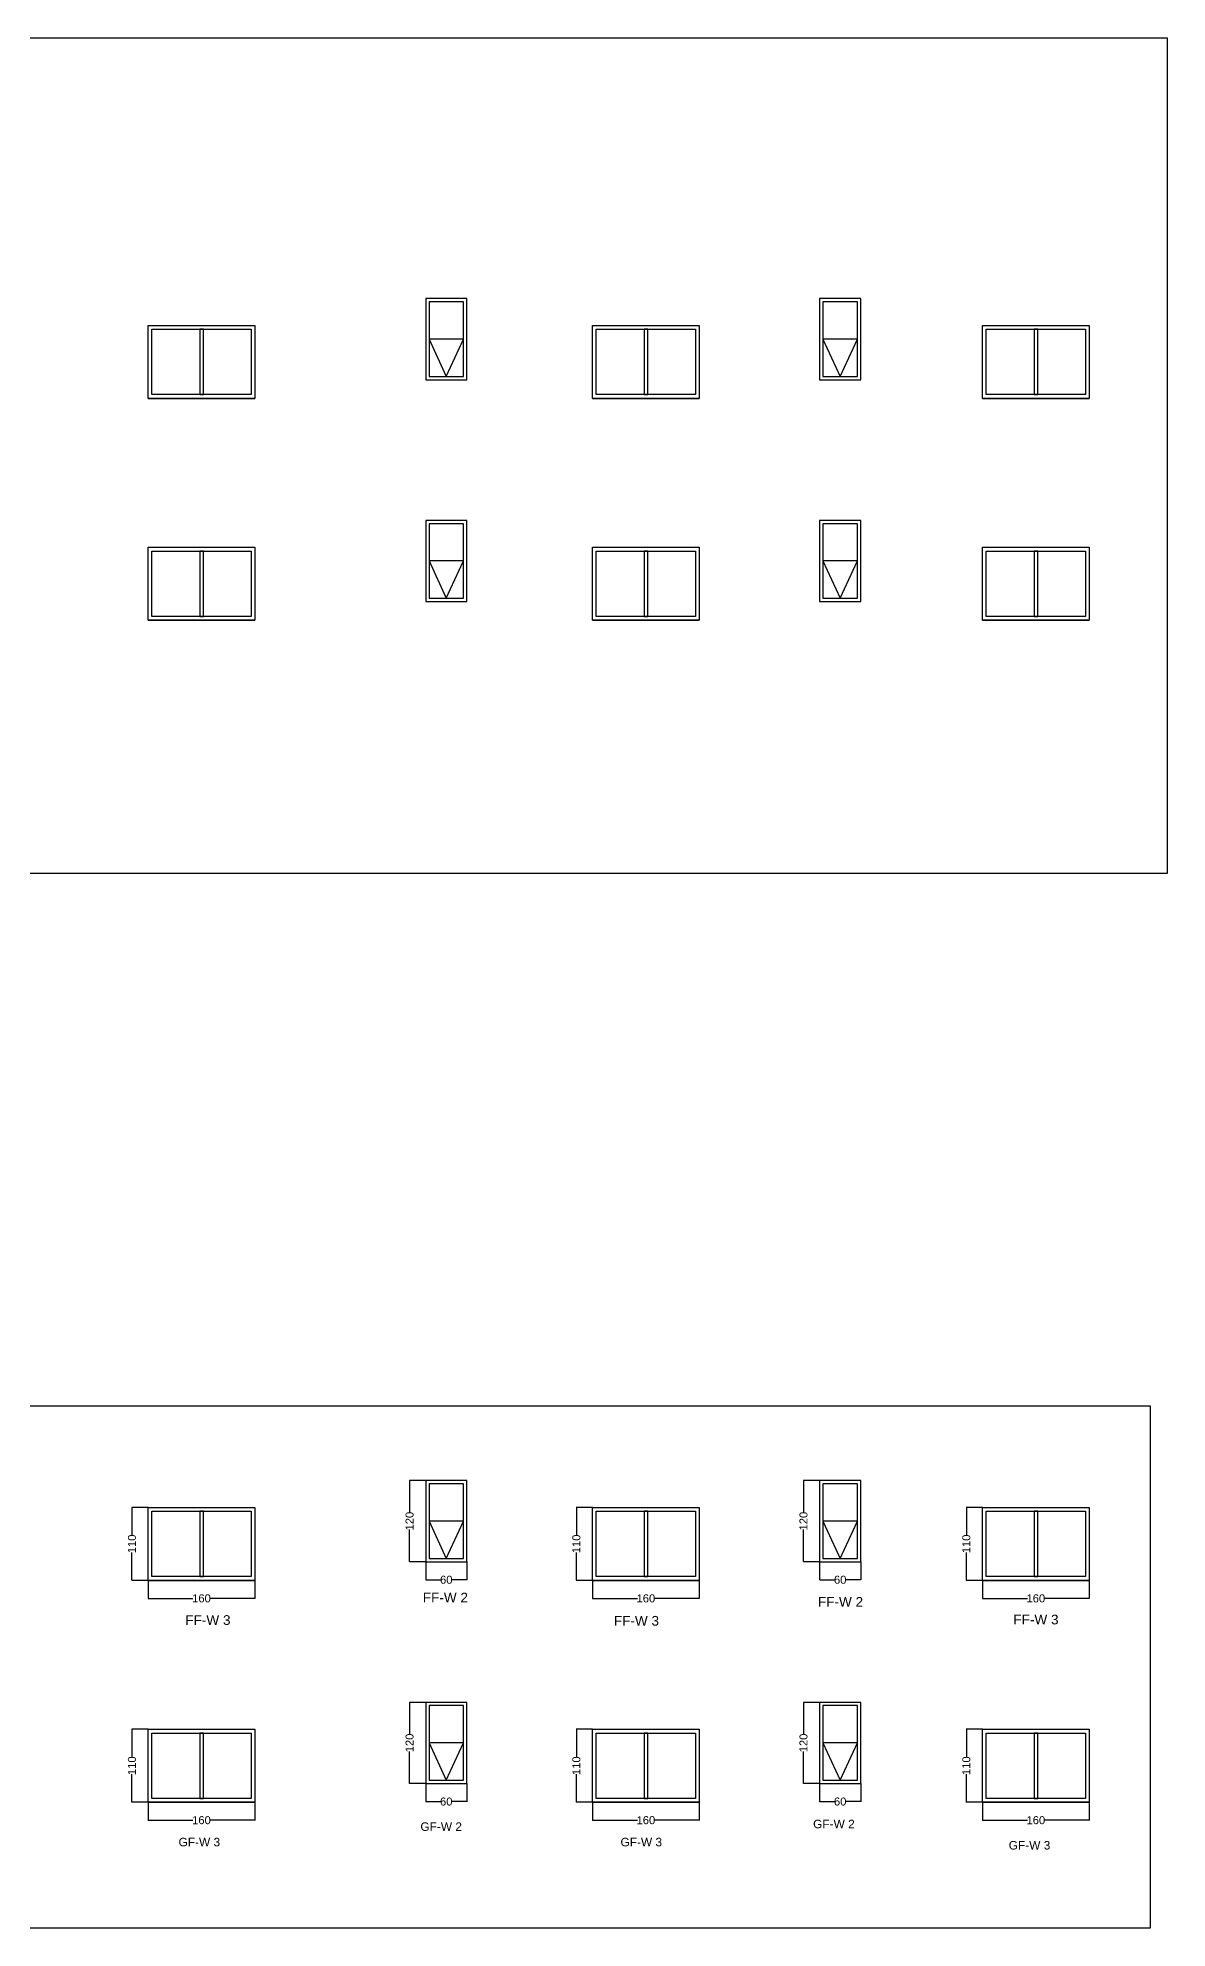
# Model space of a CAD drawing. Header units: centimetres. Extents: x -2070 to 55192, y -12264 to -4462.
# Drawn here: x 3900 to 5593, y -7381 to -4547 of the extents above; entities that cross this region are included whole.
import ezdxf

# ---------------------------------------------------------------- set-up
doc = ezdxf.new("R2010")
doc.units = ezdxf.units.CM
doc.header["$MEASUREMENT"] = 0
doc.layers.add('ARCHER', color=7, linetype='Continuous', lineweight=25)
doc.styles.get("Standard").update_dxf_attribs({"font": 'arial.ttf'})
doc.dimstyles.get("Standard").update_dxf_attribs({"dimtxt": 12, "dimasz": 0.0625, "dimexe": 0.18, "dimexo": 0.0625, "dimgap": 0.09, "dimtad": 0, "dimdec": 0, "dimrnd": 5, "dimzin": 0, "dimdsep": 46, "dimtxsty": 'Standard', "dimcen": 0.09, "dimclrt": 5, "dimadec": 0, "dimazin": 0, "dimtfac": 1, "dimtdec": 0, "dimtofl": 0, "dimtmove": 0, "dimatfit": 3, "dimfxl": 1, "dimtolj": 1, "dimtzin": 0, "dimarcsym": 0})
picture_1 = doc.add_image_def('image2.jpg', size_in_pixel=(1340, 503))

# ---------------------------------------------------------------- blocks, each defined once
blk = doc.blocks.new('*D434')
at = {"layer": 'ARCHER', "color": 0, "lineweight": -2, "ltscale": 1000, "transparency": 16777216}
for p, q in [((4065.045756274079, -6750.374919839899), (4040.760504130385, -6750.374919839899)), ((4040.940504130385, -6750.437419839899), (4040.940504130385, -6792.28961721961)), ((4040.940504130385, -6859.664242975854), (4040.940504130385, -6817.812045596144)), ((4065.045756274079, -6859.726742975854), (4040.760504130385, -6859.726742975854))]:
    blk.add_line(p, q, dxfattribs=at)
at = {"layer": 'ARCHER', "color": 0, "ltscale": 1000, "transparency": 16777216}
for points in [[(4040.930087463719, -6750.437419839899), (4040.950920797052, -6750.437419839899), (4040.940504130385, -6750.374919839899)], [(4040.930087463719, -6859.664242975854), (4040.950920797052, -6859.664242975854), (4040.940504130385, -6859.726742975854)]]:
    blk.add_solid(points, dxfattribs=at)
at = {"layer": 'Defpoints', "color": 0, "ltscale": 1000, "transparency": 16777216}
for p in [(4065.108256274079, -6750.374919839899), (4040.940504130385, -6859.726742975854), (4065.108256274079, -6859.726742975854)]:
    blk.add_point(p, dxfattribs=at)
at = {"layer": 'ARCHER', "color": 5, "ltscale": 1000, "transparency": 16777216, "insert": (4040.940504130383, -6805.050831407876), "char_height": 12, "attachment_point": 5, "rotation": 90}
blk.add_mtext('\\A1;110', dxfattribs=at)
blk = doc.blocks.new('*D435')
at = {"layer": 'ARCHER', "color": 0, "lineweight": -2, "ltscale": 1000, "transparency": 16777216}
for p, q in [((4065.108256274078, -6859.789242975854), (4065.108256274078, -6886.994154115216)), ((4225.108256274078, -6859.789242975854), (4225.108256274078, -6886.994154115216)), ((4065.170756274078, -6886.814154115215), (4132.34704208581, -6886.814154115215)), ((4225.045756274078, -6886.814154115215), (4157.869470462345, -6886.814154115215))]:
    blk.add_line(p, q, dxfattribs=at)
at = {"layer": 'ARCHER', "color": 0, "ltscale": 1000, "transparency": 16777216}
for points in [[(4065.170756274078, -6886.803737448548), (4065.170756274078, -6886.824570781882), (4065.108256274078, -6886.814154115215)], [(4225.045756274078, -6886.803737448548), (4225.045756274078, -6886.824570781882), (4225.108256274078, -6886.814154115215)]]:
    blk.add_solid(points, dxfattribs=at)
at = {"layer": 'Defpoints', "color": 0, "ltscale": 1000, "transparency": 16777216}
for p in [(4065.108256274078, -6859.726742975854), (4225.108256274078, -6859.726742975854), (4225.108256274078, -6886.814154115215)]:
    blk.add_point(p, dxfattribs=at)
at = {"layer": 'ARCHER', "color": 5, "ltscale": 1000, "transparency": 16777216, "insert": (4145.108256274078, -6886.814154115215), "char_height": 12, "attachment_point": 5}
blk.add_mtext('\\A1;160', dxfattribs=at)
blk = doc.blocks.new('*D436')
at = {"layer": 'ARCHER', "color": 0, "lineweight": -2, "ltscale": 1000, "transparency": 16777216}
for p, q in [((4481.197171778624, -6710.025763978923), (4456.911919634931, -6710.025763978923)), ((4457.091919634931, -6710.088263978923), (4457.091919634931, -6758.139751054292)), ((4457.091919634931, -6831.713666506195), (4457.091919634931, -6783.662179430827)), ((4481.197171778624, -6831.776166506195), (4456.911919634931, -6831.776166506195))]:
    blk.add_line(p, q, dxfattribs=at)
at = {"layer": 'ARCHER', "color": 0, "ltscale": 1000, "transparency": 16777216}
for points in [[(4457.081502968264, -6710.088263978923), (4457.102336301598, -6710.088263978923), (4457.091919634931, -6710.025763978923)], [(4457.081502968264, -6831.713666506195), (4457.102336301598, -6831.713666506195), (4457.091919634931, -6831.776166506195)]]:
    blk.add_solid(points, dxfattribs=at)
at = {"layer": 'Defpoints', "color": 0, "ltscale": 1000, "transparency": 16777216}
for p in [(4481.259671778624, -6710.025763978923), (4457.091919634931, -6831.776166506195), (4481.259671778624, -6831.776166506195)]:
    blk.add_point(p, dxfattribs=at)
at = {"layer": 'ARCHER', "color": 5, "ltscale": 1000, "transparency": 16777216, "insert": (4457.091919634929, -6770.900965242558), "char_height": 12, "attachment_point": 5, "rotation": 90}
blk.add_mtext('\\A1;120', dxfattribs=at)
blk = doc.blocks.new('*D437')
at = {"layer": 'ARCHER', "color": 0, "lineweight": -2, "ltscale": 1000, "transparency": 16777216}
for p, q in [((4481.259671778622, -6831.838666506195), (4481.259671778622, -6859.043577645557)), ((4481.322171778622, -6858.863577645557), (4503.356270525133, -6858.863577645557)), ((4542.784557539038, -6858.863577645557), (4520.750458792527, -6858.863577645557)), ((4542.847057539038, -6831.838666506195), (4542.847057539038, -6859.043577645557))]:
    blk.add_line(p, q, dxfattribs=at)
at = {"layer": 'ARCHER', "color": 0, "ltscale": 1000, "transparency": 16777216}
for points in [[(4481.322171778622, -6858.85316097889), (4481.322171778622, -6858.873994312224), (4481.259671778622, -6858.863577645557)], [(4542.784557539038, -6858.85316097889), (4542.784557539038, -6858.873994312224), (4542.847057539038, -6858.863577645557)]]:
    blk.add_solid(points, dxfattribs=at)
at = {"layer": 'Defpoints', "color": 0, "ltscale": 1000, "transparency": 16777216}
for p in [(4481.259671778622, -6831.776166506195), (4542.847057539038, -6831.776166506195), (4542.847057539038, -6858.863577645557)]:
    blk.add_point(p, dxfattribs=at)
at = {"layer": 'ARCHER', "color": 5, "ltscale": 1000, "transparency": 16777216, "insert": (4512.05336465883, -6858.863577645557), "char_height": 12, "attachment_point": 5}
blk.add_mtext('\\A1;60', dxfattribs=at)
blk = doc.blocks.new('*D438')
at = {"layer": 'ARCHER', "color": 0, "lineweight": -2, "ltscale": 1000, "transparency": 16777216}
for p, q in [((4731.229963969238, -6750.3749198399), (4706.944711825544, -6750.3749198399)), ((4707.124711825544, -6750.4374198399), (4707.124711825544, -6792.28961721961)), ((4707.124711825544, -6859.664242975855), (4707.124711825544, -6817.812045596144)), ((4731.229963969238, -6859.726742975855), (4706.944711825544, -6859.726742975855))]:
    blk.add_line(p, q, dxfattribs=at)
at = {"layer": 'ARCHER', "color": 0, "ltscale": 1000, "transparency": 16777216}
for points in [[(4707.114295158877, -6750.4374198399), (4707.135128492211, -6750.4374198399), (4707.124711825544, -6750.3749198399)], [(4707.114295158877, -6859.664242975855), (4707.135128492211, -6859.664242975855), (4707.124711825544, -6859.726742975855)]]:
    blk.add_solid(points, dxfattribs=at)
at = {"layer": 'Defpoints', "color": 0, "ltscale": 1000, "transparency": 16777216}
for p in [(4731.292463969238, -6750.3749198399), (4707.124711825544, -6859.726742975855), (4731.292463969238, -6859.726742975855)]:
    blk.add_point(p, dxfattribs=at)
at = {"layer": 'ARCHER', "color": 5, "ltscale": 1000, "transparency": 16777216, "insert": (4707.124711825541, -6805.050831407876), "char_height": 12, "attachment_point": 5, "rotation": 90}
blk.add_mtext('\\A1;110', dxfattribs=at)
blk = doc.blocks.new('*D439')
at = {"layer": 'ARCHER', "color": 0, "lineweight": -2, "ltscale": 1000, "transparency": 16777216}
for p, q in [((4731.292463969236, -6859.789242975855), (4731.292463969236, -6886.994154115217)), ((4891.292463969236, -6859.789242975855), (4891.292463969236, -6886.994154115217)), ((4731.354963969236, -6886.814154115216), (4798.531249780969, -6886.814154115216)), ((4891.229963969236, -6886.814154115216), (4824.053678157504, -6886.814154115216))]:
    blk.add_line(p, q, dxfattribs=at)
at = {"layer": 'ARCHER', "color": 0, "ltscale": 1000, "transparency": 16777216}
for points in [[(4731.354963969236, -6886.803737448549), (4731.354963969236, -6886.824570781883), (4731.292463969236, -6886.814154115216)], [(4891.229963969236, -6886.803737448549), (4891.229963969236, -6886.824570781883), (4891.292463969236, -6886.814154115216)]]:
    blk.add_solid(points, dxfattribs=at)
at = {"layer": 'Defpoints', "color": 0, "ltscale": 1000, "transparency": 16777216}
for p in [(4731.292463969236, -6859.726742975855), (4891.292463969236, -6859.726742975855), (4891.292463969236, -6886.814154115216)]:
    blk.add_point(p, dxfattribs=at)
at = {"layer": 'ARCHER', "color": 5, "ltscale": 1000, "transparency": 16777216, "insert": (4811.292463969236, -6886.814154115216), "char_height": 12, "attachment_point": 5}
blk.add_mtext('\\A1;160', dxfattribs=at)
blk = doc.blocks.new('*D440')
at = {"layer": 'ARCHER', "color": 0, "lineweight": -2, "ltscale": 1000, "transparency": 16777216}
for p, q in [((5071.648197655975, -6710.025763978923), (5047.362945512283, -6710.025763978923)), ((5047.542945512283, -6710.088263978923), (5047.542945512283, -6758.139751054292)), ((5047.542945512283, -6831.713666506195), (5047.542945512283, -6783.662179430827)), ((5071.648197655975, -6831.776166506195), (5047.362945512283, -6831.776166506195))]:
    blk.add_line(p, q, dxfattribs=at)
at = {"layer": 'ARCHER', "color": 0, "ltscale": 1000, "transparency": 16777216}
for points in [[(5047.532528845616, -6710.088263978923), (5047.55336217895, -6710.088263978923), (5047.542945512283, -6710.025763978923)], [(5047.532528845616, -6831.713666506195), (5047.55336217895, -6831.713666506195), (5047.542945512283, -6831.776166506195)]]:
    blk.add_solid(points, dxfattribs=at)
at = {"layer": 'Defpoints', "color": 0, "ltscale": 1000, "transparency": 16777216}
for p in [(5071.710697655975, -6710.025763978923), (5047.542945512283, -6831.776166506195), (5071.710697655975, -6831.776166506195)]:
    blk.add_point(p, dxfattribs=at)
at = {"layer": 'ARCHER', "color": 5, "ltscale": 1000, "transparency": 16777216, "insert": (5047.54294551228, -6770.900965242558), "char_height": 12, "attachment_point": 5, "rotation": 90}
blk.add_mtext('\\A1;120', dxfattribs=at)
blk = doc.blocks.new('*D441')
at = {"layer": 'ARCHER', "color": 0, "lineweight": -2, "ltscale": 1000, "transparency": 16777216}
for p, q in [((5071.710697655973, -6831.838666506195), (5071.710697655973, -6859.043577645557)), ((5071.773197655973, -6858.863577645557), (5093.807296402485, -6858.863577645557)), ((5133.23558341639, -6858.863577645557), (5111.201484669878, -6858.863577645557)), ((5133.29808341639, -6831.838666506192), (5133.29808341639, -6859.043577645557))]:
    blk.add_line(p, q, dxfattribs=at)
at = {"layer": 'ARCHER', "color": 0, "ltscale": 1000, "transparency": 16777216}
for points in [[(5071.773197655973, -6858.85316097889), (5071.773197655973, -6858.873994312224), (5071.710697655973, -6858.863577645557)], [(5133.23558341639, -6858.85316097889), (5133.23558341639, -6858.873994312224), (5133.29808341639, -6858.863577645557)]]:
    blk.add_solid(points, dxfattribs=at)
at = {"layer": 'Defpoints', "color": 0, "ltscale": 1000, "transparency": 16777216}
for p in [(5071.710697655973, -6831.776166506195), (5133.29808341639, -6831.776166506192), (5133.29808341639, -6858.863577645557)]:
    blk.add_point(p, dxfattribs=at)
at = {"layer": 'ARCHER', "color": 5, "ltscale": 1000, "transparency": 16777216, "insert": (5102.504390536182, -6858.863577645557), "char_height": 12, "attachment_point": 5}
blk.add_mtext('\\A1;60', dxfattribs=at)
blk = doc.blocks.new('*D442')
at = {"layer": 'ARCHER', "color": 0, "lineweight": -2, "ltscale": 1000, "transparency": 16777216}
for p, q in [((5315.754871141015, -6750.374919839899), (5291.46961899732, -6750.374919839899)), ((5291.64961899732, -6750.437419839899), (5291.64961899732, -6792.28961721961)), ((5291.64961899732, -6859.664242975854), (5291.64961899732, -6817.812045596144)), ((5315.754871141015, -6859.726742975854), (5291.46961899732, -6859.726742975854))]:
    blk.add_line(p, q, dxfattribs=at)
at = {"layer": 'ARCHER', "color": 0, "ltscale": 1000, "transparency": 16777216}
for points in [[(5291.639202330653, -6750.437419839899), (5291.660035663987, -6750.437419839899), (5291.64961899732, -6750.374919839899)], [(5291.639202330653, -6859.664242975854), (5291.660035663987, -6859.664242975854), (5291.64961899732, -6859.726742975854)]]:
    blk.add_solid(points, dxfattribs=at)
at = {"layer": 'Defpoints', "color": 0, "ltscale": 1000, "transparency": 16777216}
for p in [(5315.817371141015, -6750.374919839899), (5291.64961899732, -6859.726742975854), (5315.817371141015, -6859.726742975854)]:
    blk.add_point(p, dxfattribs=at)
at = {"layer": 'ARCHER', "color": 5, "ltscale": 1000, "transparency": 16777216, "insert": (5291.649618997318, -6805.050831407876), "char_height": 12, "attachment_point": 5, "rotation": 90}
blk.add_mtext('\\A1;110', dxfattribs=at)
blk = doc.blocks.new('*D443')
at = {"layer": 'ARCHER', "color": 0, "lineweight": -2, "ltscale": 1000, "transparency": 16777216}
for p, q in [((5315.817371141013, -6859.789242975854), (5315.817371141013, -6886.994154115216)), ((5475.817371141013, -6859.789242975854), (5475.817371141013, -6886.994154115216)), ((5315.879871141013, -6886.814154115215), (5383.056156952745, -6886.814154115215)), ((5475.754871141013, -6886.814154115215), (5408.57858532928, -6886.814154115215))]:
    blk.add_line(p, q, dxfattribs=at)
at = {"layer": 'ARCHER', "color": 0, "ltscale": 1000, "transparency": 16777216}
for points in [[(5315.879871141013, -6886.803737448548), (5315.879871141013, -6886.824570781882), (5315.817371141013, -6886.814154115215)], [(5475.754871141013, -6886.803737448548), (5475.754871141013, -6886.824570781882), (5475.817371141013, -6886.814154115215)]]:
    blk.add_solid(points, dxfattribs=at)
at = {"layer": 'Defpoints', "color": 0, "ltscale": 1000, "transparency": 16777216}
for p in [(5315.817371141013, -6859.726742975854), (5475.817371141013, -6859.726742975854), (5475.817371141013, -6886.814154115215)]:
    blk.add_point(p, dxfattribs=at)
at = {"layer": 'ARCHER', "color": 5, "ltscale": 1000, "transparency": 16777216, "insert": (5395.817371141013, -6886.814154115215), "char_height": 12, "attachment_point": 5}
blk.add_mtext('\\A1;160', dxfattribs=at)
blk = doc.blocks.new('*D444')
at = {"layer": 'ARCHER', "color": 0, "lineweight": -2, "ltscale": 1000, "transparency": 16777216}
for p, q in [((5315.754871141015, -7083.002722840426), (5291.46961899732, -7083.002722840426)), ((5291.64961899732, -7083.065222840426), (5291.64961899732, -7124.917420220137)), ((5291.64961899732, -7192.292045976381), (5291.64961899732, -7150.439848596671)), ((5315.754871141015, -7192.354545976381), (5291.46961899732, -7192.354545976381))]:
    blk.add_line(p, q, dxfattribs=at)
at = {"layer": 'ARCHER', "color": 0, "ltscale": 1000, "transparency": 16777216}
for points in [[(5291.639202330653, -7083.065222840426), (5291.660035663987, -7083.065222840426), (5291.64961899732, -7083.002722840426)], [(5291.639202330653, -7192.292045976381), (5291.660035663987, -7192.292045976381), (5291.64961899732, -7192.354545976381)]]:
    blk.add_solid(points, dxfattribs=at)
at = {"layer": 'Defpoints', "color": 0, "ltscale": 1000, "transparency": 16777216}
for p in [(5315.817371141015, -7083.002722840426), (5291.64961899732, -7192.354545976381), (5315.817371141015, -7192.354545976381)]:
    blk.add_point(p, dxfattribs=at)
at = {"layer": 'ARCHER', "color": 5, "ltscale": 1000, "transparency": 16777216, "insert": (5291.649618997318, -7137.678634408403), "char_height": 12, "attachment_point": 5, "rotation": 90}
blk.add_mtext('\\A1;110', dxfattribs=at)
blk = doc.blocks.new('*D445')
at = {"layer": 'ARCHER', "color": 0, "lineweight": -2, "ltscale": 1000, "transparency": 16777216}
for p, q in [((5315.817371141013, -7192.417045976381), (5315.817371141013, -7219.621957115743)), ((5475.817371141013, -7192.417045976381), (5475.817371141013, -7219.621957115743)), ((5315.879871141013, -7219.441957115742), (5383.056156952745, -7219.441957115742)), ((5475.754871141013, -7219.441957115742), (5408.57858532928, -7219.441957115742))]:
    blk.add_line(p, q, dxfattribs=at)
at = {"layer": 'ARCHER', "color": 0, "ltscale": 1000, "transparency": 16777216}
for points in [[(5315.879871141013, -7219.431540449075), (5315.879871141013, -7219.452373782409), (5315.817371141013, -7219.441957115742)], [(5475.754871141013, -7219.431540449075), (5475.754871141013, -7219.452373782409), (5475.817371141013, -7219.441957115742)]]:
    blk.add_solid(points, dxfattribs=at)
at = {"layer": 'Defpoints', "color": 0, "ltscale": 1000, "transparency": 16777216}
for p in [(5315.817371141013, -7192.354545976381), (5475.817371141013, -7192.354545976381), (5475.817371141013, -7219.441957115742)]:
    blk.add_point(p, dxfattribs=at)
at = {"layer": 'ARCHER', "color": 5, "ltscale": 1000, "transparency": 16777216, "insert": (5395.817371141013, -7219.441957115742), "char_height": 12, "attachment_point": 5}
blk.add_mtext('\\A1;160', dxfattribs=at)
blk = doc.blocks.new('*D446')
at = {"layer": 'ARCHER', "color": 0, "lineweight": -2, "ltscale": 1000, "transparency": 16777216}
for p, q in [((5071.648197655975, -7042.65356697945), (5047.362945512283, -7042.65356697945)), ((5047.542945512283, -7042.71606697945), (5047.542945512283, -7090.767554054819)), ((5047.542945512283, -7164.341469506722), (5047.542945512283, -7116.289982431354)), ((5071.648197655975, -7164.403969506722), (5047.362945512283, -7164.403969506722))]:
    blk.add_line(p, q, dxfattribs=at)
at = {"layer": 'ARCHER', "color": 0, "ltscale": 1000, "transparency": 16777216}
for points in [[(5047.532528845616, -7042.71606697945), (5047.55336217895, -7042.71606697945), (5047.542945512283, -7042.65356697945)], [(5047.532528845616, -7164.341469506722), (5047.55336217895, -7164.341469506722), (5047.542945512283, -7164.403969506722)]]:
    blk.add_solid(points, dxfattribs=at)
at = {"layer": 'Defpoints', "color": 0, "ltscale": 1000, "transparency": 16777216}
for p in [(5071.710697655975, -7042.65356697945), (5047.542945512283, -7164.403969506722), (5071.710697655975, -7164.403969506722)]:
    blk.add_point(p, dxfattribs=at)
at = {"layer": 'ARCHER', "color": 5, "ltscale": 1000, "transparency": 16777216, "insert": (5047.54294551228, -7103.528768243085), "char_height": 12, "attachment_point": 5, "rotation": 90}
blk.add_mtext('\\A1;120', dxfattribs=at)
blk = doc.blocks.new('*D447')
at = {"layer": 'ARCHER', "color": 0, "lineweight": -2, "ltscale": 1000, "transparency": 16777216}
for p, q in [((5071.710697655973, -7164.466469506722), (5071.710697655973, -7191.671380646084)), ((5133.29808341639, -7164.466469506722), (5133.29808341639, -7191.671380646084)), ((5071.773197655973, -7191.491380646084), (5093.807296402485, -7191.491380646084)), ((5133.23558341639, -7191.491380646084), (5111.201484669878, -7191.491380646084))]:
    blk.add_line(p, q, dxfattribs=at)
at = {"layer": 'ARCHER', "color": 0, "ltscale": 1000, "transparency": 16777216}
for points in [[(5071.773197655973, -7191.480963979417), (5071.773197655973, -7191.501797312751), (5071.710697655973, -7191.491380646084)], [(5133.23558341639, -7191.480963979417), (5133.23558341639, -7191.501797312751), (5133.29808341639, -7191.491380646084)]]:
    blk.add_solid(points, dxfattribs=at)
at = {"layer": 'Defpoints', "color": 0, "ltscale": 1000, "transparency": 16777216}
for p in [(5071.710697655973, -7164.403969506722), (5133.29808341639, -7164.403969506722), (5133.29808341639, -7191.491380646084)]:
    blk.add_point(p, dxfattribs=at)
at = {"layer": 'ARCHER', "color": 5, "ltscale": 1000, "transparency": 16777216, "insert": (5102.504390536182, -7191.491380646084), "char_height": 12, "attachment_point": 5}
blk.add_mtext('\\A1;60', dxfattribs=at)
blk = doc.blocks.new('*D448')
at = {"layer": 'ARCHER', "color": 0, "lineweight": -2, "ltscale": 1000, "transparency": 16777216}
for p, q in [((4731.229963969238, -7083.002722840427), (4706.944711825544, -7083.002722840427)), ((4707.124711825544, -7083.065222840427), (4707.124711825544, -7124.917420220137)), ((4707.124711825544, -7192.292045976382), (4707.124711825544, -7150.439848596671)), ((4731.229963969238, -7192.354545976382), (4706.944711825544, -7192.354545976382))]:
    blk.add_line(p, q, dxfattribs=at)
at = {"layer": 'ARCHER', "color": 0, "ltscale": 1000, "transparency": 16777216}
for points in [[(4707.114295158877, -7083.065222840427), (4707.135128492211, -7083.065222840427), (4707.124711825544, -7083.002722840427)], [(4707.114295158877, -7192.292045976382), (4707.135128492211, -7192.292045976382), (4707.124711825544, -7192.354545976382)]]:
    blk.add_solid(points, dxfattribs=at)
at = {"layer": 'Defpoints', "color": 0, "ltscale": 1000, "transparency": 16777216}
for p in [(4731.292463969238, -7083.002722840427), (4707.124711825544, -7192.354545976382), (4731.292463969238, -7192.354545976382)]:
    blk.add_point(p, dxfattribs=at)
at = {"layer": 'ARCHER', "color": 5, "ltscale": 1000, "transparency": 16777216, "insert": (4707.124711825541, -7137.678634408403), "char_height": 12, "attachment_point": 5, "rotation": 90}
blk.add_mtext('\\A1;110', dxfattribs=at)
blk = doc.blocks.new('*D449')
at = {"layer": 'ARCHER', "color": 0, "lineweight": -2, "ltscale": 1000, "transparency": 16777216}
for p, q in [((4731.292463969236, -7192.417045976382), (4731.292463969236, -7219.621957115743)), ((4891.292463969236, -7192.417045976382), (4891.292463969236, -7219.621957115743)), ((4731.354963969236, -7219.441957115743), (4798.531249780969, -7219.441957115743)), ((4891.229963969236, -7219.441957115743), (4824.053678157504, -7219.441957115743))]:
    blk.add_line(p, q, dxfattribs=at)
at = {"layer": 'ARCHER', "color": 0, "ltscale": 1000, "transparency": 16777216}
for points in [[(4731.354963969236, -7219.431540449076), (4731.354963969236, -7219.45237378241), (4731.292463969236, -7219.441957115743)], [(4891.229963969236, -7219.431540449076), (4891.229963969236, -7219.45237378241), (4891.292463969236, -7219.441957115743)]]:
    blk.add_solid(points, dxfattribs=at)
at = {"layer": 'Defpoints', "color": 0, "ltscale": 1000, "transparency": 16777216}
for p in [(4731.292463969236, -7192.354545976382), (4891.292463969236, -7192.354545976382), (4891.292463969236, -7219.441957115743)]:
    blk.add_point(p, dxfattribs=at)
at = {"layer": 'ARCHER', "color": 5, "ltscale": 1000, "transparency": 16777216, "insert": (4811.292463969236, -7219.441957115743), "char_height": 12, "attachment_point": 5}
blk.add_mtext('\\A1;160', dxfattribs=at)
blk = doc.blocks.new('*D450')
at = {"layer": 'ARCHER', "color": 0, "lineweight": -2, "ltscale": 1000, "transparency": 16777216}
for p, q in [((4481.197171778624, -7042.65356697945), (4456.911919634931, -7042.65356697945)), ((4457.091919634931, -7042.71606697945), (4457.091919634931, -7090.767554054819)), ((4457.091919634931, -7164.341469506722), (4457.091919634931, -7116.289982431354)), ((4481.197171778624, -7164.403969506722), (4456.911919634931, -7164.403969506722))]:
    blk.add_line(p, q, dxfattribs=at)
at = {"layer": 'ARCHER', "color": 0, "ltscale": 1000, "transparency": 16777216}
for points in [[(4457.081502968264, -7042.71606697945), (4457.102336301598, -7042.71606697945), (4457.091919634931, -7042.65356697945)], [(4457.081502968264, -7164.341469506722), (4457.102336301598, -7164.341469506722), (4457.091919634931, -7164.403969506722)]]:
    blk.add_solid(points, dxfattribs=at)
at = {"layer": 'Defpoints', "color": 0, "ltscale": 1000, "transparency": 16777216}
for p in [(4481.259671778624, -7042.65356697945), (4457.091919634931, -7164.403969506722), (4481.259671778624, -7164.403969506722)]:
    blk.add_point(p, dxfattribs=at)
at = {"layer": 'ARCHER', "color": 5, "ltscale": 1000, "transparency": 16777216, "insert": (4457.091919634929, -7103.528768243085), "char_height": 12, "attachment_point": 5, "rotation": 90}
blk.add_mtext('\\A1;120', dxfattribs=at)
blk = doc.blocks.new('*D451')
at = {"layer": 'ARCHER', "color": 0, "lineweight": -2, "ltscale": 1000, "transparency": 16777216}
for p, q in [((4481.259671778622, -7164.466469506722), (4481.259671778622, -7191.671380646084)), ((4542.847057539038, -7164.466469506719), (4542.847057539038, -7191.671380646084)), ((4481.322171778622, -7191.491380646084), (4503.356270525133, -7191.491380646084)), ((4542.784557539038, -7191.491380646084), (4520.750458792527, -7191.491380646084))]:
    blk.add_line(p, q, dxfattribs=at)
at = {"layer": 'ARCHER', "color": 0, "ltscale": 1000, "transparency": 16777216}
for points in [[(4481.322171778622, -7191.480963979417), (4481.322171778622, -7191.501797312751), (4481.259671778622, -7191.491380646084)], [(4542.784557539038, -7191.480963979417), (4542.784557539038, -7191.501797312751), (4542.847057539038, -7191.491380646084)]]:
    blk.add_solid(points, dxfattribs=at)
at = {"layer": 'Defpoints', "color": 0, "ltscale": 1000, "transparency": 16777216}
for p in [(4481.259671778622, -7164.403969506722), (4542.847057539038, -7164.403969506719), (4542.847057539038, -7191.491380646084)]:
    blk.add_point(p, dxfattribs=at)
at = {"layer": 'ARCHER', "color": 5, "ltscale": 1000, "transparency": 16777216, "insert": (4512.05336465883, -7191.491380646084), "char_height": 12, "attachment_point": 5}
blk.add_mtext('\\A1;60', dxfattribs=at)
blk = doc.blocks.new('*D452')
at = {"layer": 'ARCHER', "color": 0, "lineweight": -2, "ltscale": 1000, "transparency": 16777216}
for p, q in [((4065.045756274079, -7083.002722840426), (4040.760504130385, -7083.002722840426)), ((4040.940504130385, -7083.065222840426), (4040.940504130385, -7124.917420220137)), ((4040.940504130385, -7192.292045976381), (4040.940504130385, -7150.439848596671)), ((4065.045756274079, -7192.354545976381), (4040.760504130385, -7192.354545976381))]:
    blk.add_line(p, q, dxfattribs=at)
at = {"layer": 'ARCHER', "color": 0, "ltscale": 1000, "transparency": 16777216}
for points in [[(4040.930087463718, -7083.065222840426), (4040.950920797051, -7083.065222840426), (4040.940504130385, -7083.002722840426)], [(4040.930087463719, -7192.292045976381), (4040.950920797052, -7192.292045976381), (4040.940504130385, -7192.354545976381)]]:
    blk.add_solid(points, dxfattribs=at)
at = {"layer": 'Defpoints', "color": 0, "ltscale": 1000, "transparency": 16777216}
for p in [(4065.108256274079, -7083.002722840426), (4040.940504130385, -7192.354545976381), (4065.108256274079, -7192.354545976381)]:
    blk.add_point(p, dxfattribs=at)
at = {"layer": 'ARCHER', "color": 5, "ltscale": 1000, "transparency": 16777216, "insert": (4040.940504130382, -7137.678634408403), "char_height": 12, "attachment_point": 5, "rotation": 90}
blk.add_mtext('\\A1;110', dxfattribs=at)
blk = doc.blocks.new('*D453')
at = {"layer": 'ARCHER', "color": 0, "lineweight": -2, "ltscale": 1000, "transparency": 16777216}
for p, q in [((4065.108256274078, -7192.417045976381), (4065.108256274078, -7219.621957115743)), ((4225.108256274078, -7192.417045976381), (4225.108256274078, -7219.621957115743)), ((4065.170756274078, -7219.441957115742), (4132.34704208581, -7219.441957115742)), ((4225.045756274078, -7219.441957115742), (4157.869470462345, -7219.441957115742))]:
    blk.add_line(p, q, dxfattribs=at)
at = {"layer": 'ARCHER', "color": 0, "ltscale": 1000, "transparency": 16777216}
for points in [[(4065.170756274078, -7219.431540449075), (4065.170756274078, -7219.452373782409), (4065.108256274078, -7219.441957115742)], [(4225.045756274078, -7219.431540449075), (4225.045756274078, -7219.452373782409), (4225.108256274078, -7219.441957115742)]]:
    blk.add_solid(points, dxfattribs=at)
at = {"layer": 'Defpoints', "color": 0, "ltscale": 1000, "transparency": 16777216}
for p in [(4065.108256274078, -7192.354545976381), (4225.108256274078, -7192.354545976381), (4225.108256274078, -7219.441957115742)]:
    blk.add_point(p, dxfattribs=at)
at = {"layer": 'ARCHER', "color": 5, "ltscale": 1000, "transparency": 16777216, "insert": (4145.108256274078, -7219.441957115742), "char_height": 12, "attachment_point": 5}
blk.add_mtext('\\A1;160', dxfattribs=at)

msp = doc.modelspace()

# ---------------------------------------------------------------- linework, layer by layer
at = {"layer": 'ARCHER', "color": 240, "ltscale": 1000, "true_color": 0xed1f24}
for p, q in [((4537.863392822008, -4998.480281257875), (4486.243336495652, -4998.480281257875)), ((4486.243336495652, -4998.480281257875), (4512.05336465883, -5054.37181780448)), ((4512.05336465883, -5054.37181780448), (4537.863392822008, -4998.480281257875)), ((5128.31441869936, -4998.480281257875), (5076.694362373004, -4998.480281257875)), ((5076.694362373004, -4998.480281257875), (5102.504390536182, -5054.37181780448)), ((5102.504390536182, -5054.37181780448), (5128.31441869936, -4998.480281257875)), ((4065.108256274078, -5087.306058991169), (4225.108256274078, -5087.306058991169)), ((4731.292463969236, -5087.30605899117), (4891.292463969236, -5087.30605899117)), ((5315.817371141013, -5087.306058991169), (5475.817371141013, -5087.306058991169)), ((4537.863392822008, -5331.108084258402), (4486.243336495652, -5331.108084258402)), ((4486.243336495652, -5331.108084258402), (4512.05336465883, -5386.999620805007)), ((4512.05336465883, -5386.999620805007), (4537.863392822008, -5331.108084258402)), ((5128.31441869936, -5331.108084258402), (5076.694362373004, -5331.108084258402)), ((5076.694362373004, -5331.108084258402), (5102.504390536182, -5386.999620805007)), ((5102.504390536182, -5386.999620805007), (5128.31441869936, -5331.108084258402)), ((4065.108256274078, -5419.933861991696), (4225.108256274078, -5419.933861991696)), ((4731.292463969236, -5419.933861991697), (4891.292463969236, -5419.933861991697)), ((5315.817371141013, -5419.933861991696), (5475.817371141013, -5419.933861991696)), ((4537.863392822008, -6770.900965242556), (4486.243336495652, -6770.900965242556)), ((4486.243336495652, -6770.900965242556), (4512.05336465883, -6826.792501789161)), ((4512.05336465883, -6826.792501789161), (4537.863392822008, -6770.900965242556)), ((5128.31441869936, -6770.900965242556), (5076.694362373004, -6770.900965242556)), ((5076.694362373004, -6770.900965242556), (5102.504390536182, -6826.792501789161)), ((5102.504390536182, -6826.792501789161), (5128.31441869936, -6770.900965242556)), ((4065.108256274078, -6859.72674297585), (4225.108256274078, -6859.72674297585)), ((4731.292463969236, -6859.726742975851), (4891.292463969236, -6859.726742975851)), ((5315.817371141013, -6859.72674297585), (5475.817371141013, -6859.72674297585)), ((4537.863392822008, -7103.528768243083), (4486.243336495652, -7103.528768243083)), ((4486.243336495652, -7103.528768243083), (4512.05336465883, -7159.420304789688)), ((4512.05336465883, -7159.420304789688), (4537.863392822008, -7103.528768243083)), ((5128.31441869936, -7103.528768243083), (5076.694362373004, -7103.528768243083)), ((5076.694362373004, -7103.528768243083), (5102.504390536182, -7159.420304789688)), ((5102.504390536182, -7159.420304789688), (5128.31441869936, -7103.528768243083)), ((4065.108256274078, -7192.354545976377), (4225.108256274078, -7192.354545976377)), ((4731.292463969236, -7192.354545976378), (4891.292463969236, -7192.354545976378)), ((5315.817371141013, -7192.354545976377), (5475.817371141013, -7192.354545976377))]:
    msp.add_line(p, q, dxfattribs=at)
for points in [[(4542.847057539038, -4937.605079994239), (4481.259671778622, -4937.605079994239), (4481.259671778622, -5059.355482521511), (4542.847057539038, -5059.355482521511)], [(4537.863392822008, -4942.588744711269), (4486.243336495652, -4942.588744711269), (4486.243336495652, -5054.37181780448), (4537.863392822008, -5054.37181780448)], [(5133.29808341639, -4937.605079994239), (5071.710697655973, -4937.605079994239), (5071.710697655973, -5059.355482521511), (5133.29808341639, -5059.355482521511)], [(5128.31441869936, -4942.588744711269), (5076.694362373004, -4942.588744711269), (5076.694362373004, -5054.37181780448), (5128.31441869936, -5054.37181780448)], [(4065.108256274078, -4978.057442610783), (4225.108256274078, -4978.057442610783), (4225.108256274078, -5087.306058991169), (4065.108256274078, -5087.306058991169)], [(4070.767184556209, -4983.716370892915), (4219.449327991946, -4983.716370892915), (4219.449327991946, -5081.647130709038), (4070.767184556209, -5081.647130709038)], [(4148.111758402352, -4983.716370892915), (4142.405042846607, -4983.716370892915), (4142.405042846607, -5081.647130709038), (4148.111758402352, -5081.647130709038)], [(4731.292463969236, -4978.057442610784), (4891.292463969236, -4978.057442610784), (4891.292463969236, -5087.30605899117), (4731.292463969236, -5087.30605899117)], [(4736.951392251368, -4983.716370892916), (4885.633535687105, -4983.716370892916), (4885.633535687105, -5081.647130709039), (4736.951392251368, -5081.647130709039)], [(4814.295966097511, -4983.716370892916), (4808.589250541766, -4983.716370892916), (4808.589250541766, -5081.647130709039), (4814.295966097511, -5081.647130709039)], [(5315.817371141013, -4978.057442610783), (5475.817371141013, -4978.057442610783), (5475.817371141013, -5087.306058991169), (5315.817371141013, -5087.306058991169)], [(5321.476299423144, -4983.716370892915), (5470.158442858881, -4983.716370892915), (5470.158442858881, -5081.647130709038), (5321.476299423144, -5081.647130709038)], [(5398.820873269287, -4983.716370892915), (5393.114157713542, -4983.716370892915), (5393.114157713542, -5081.647130709038), (5398.820873269287, -5081.647130709038)], [(4542.847057539038, -5270.232882994766), (4481.259671778622, -5270.232882994766), (4481.259671778622, -5391.983285522037), (4542.847057539038, -5391.983285522037)], [(5133.29808341639, -5270.232882994766), (5071.710697655973, -5270.232882994766), (5071.710697655973, -5391.983285522037), (5133.29808341639, -5391.983285522037)], [(4537.863392822008, -5275.216547711796), (4486.243336495652, -5275.216547711796), (4486.243336495652, -5386.999620805007), (4537.863392822008, -5386.999620805007)], [(5128.31441869936, -5275.216547711796), (5076.694362373004, -5275.216547711796), (5076.694362373004, -5386.999620805007), (5128.31441869936, -5386.999620805007)], [(4065.108256274078, -5310.68524561131), (4225.108256274078, -5310.68524561131), (4225.108256274078, -5419.933861991696), (4065.108256274078, -5419.933861991696)], [(4070.767184556209, -5316.344173893442), (4219.449327991946, -5316.344173893442), (4219.449327991946, -5414.274933709565), (4070.767184556209, -5414.274933709565)], [(4148.111758402352, -5316.344173893442), (4142.405042846607, -5316.344173893442), (4142.405042846607, -5414.274933709565), (4148.111758402352, -5414.274933709565)], [(4731.292463969236, -5310.685245611311), (4891.292463969236, -5310.685245611311), (4891.292463969236, -5419.933861991697), (4731.292463969236, -5419.933861991697)], [(4736.951392251368, -5316.344173893443), (4885.633535687105, -5316.344173893443), (4885.633535687105, -5414.274933709566), (4736.951392251368, -5414.274933709566)], [(4814.295966097511, -5316.344173893443), (4808.589250541766, -5316.344173893443), (4808.589250541766, -5414.274933709566), (4814.295966097511, -5414.274933709566)], [(5315.817371141013, -5310.68524561131), (5475.817371141013, -5310.68524561131), (5475.817371141013, -5419.933861991696), (5315.817371141013, -5419.933861991696)], [(5321.476299423144, -5316.344173893442), (5470.158442858881, -5316.344173893442), (5470.158442858881, -5414.274933709565), (5321.476299423144, -5414.274933709565)], [(5398.820873269287, -5316.344173893442), (5393.114157713542, -5316.344173893442), (5393.114157713542, -5414.274933709565), (5398.820873269287, -5414.274933709565)], [(4542.847057539038, -6710.02576397892), (4481.259671778622, -6710.02576397892), (4481.259671778622, -6831.776166506192), (4542.847057539038, -6831.776166506192)], [(4537.863392822008, -6715.00942869595), (4486.243336495652, -6715.00942869595), (4486.243336495652, -6826.792501789161), (4537.863392822008, -6826.792501789161)], [(5133.29808341639, -6710.02576397892), (5071.710697655973, -6710.02576397892), (5071.710697655973, -6831.776166506192), (5133.29808341639, -6831.776166506192)], [(5128.31441869936, -6715.00942869595), (5076.694362373004, -6715.00942869595), (5076.694362373004, -6826.792501789161), (5128.31441869936, -6826.792501789161)], [(4065.108256274078, -6750.478126595464), (4225.108256274078, -6750.478126595464), (4225.108256274078, -6859.72674297585), (4065.108256274078, -6859.72674297585)], [(4070.767184556209, -6756.137054877596), (4219.449327991946, -6756.137054877596), (4219.449327991946, -6854.067814693719), (4070.767184556209, -6854.067814693719)], [(4148.111758402352, -6756.137054877596), (4142.405042846607, -6756.137054877596), (4142.405042846607, -6854.067814693719), (4148.111758402352, -6854.067814693719)], [(4731.292463969236, -6750.478126595465), (4891.292463969236, -6750.478126595465), (4891.292463969236, -6859.726742975851), (4731.292463969236, -6859.726742975851)], [(4736.951392251368, -6756.137054877597), (4885.633535687105, -6756.137054877597), (4885.633535687105, -6854.06781469372), (4736.951392251368, -6854.06781469372)], [(4814.295966097511, -6756.137054877597), (4808.589250541766, -6756.137054877597), (4808.589250541766, -6854.06781469372), (4814.295966097511, -6854.06781469372)], [(5315.817371141013, -6750.478126595464), (5475.817371141013, -6750.478126595464), (5475.817371141013, -6859.72674297585), (5315.817371141013, -6859.72674297585)], [(5321.476299423144, -6756.137054877596), (5470.158442858881, -6756.137054877596), (5470.158442858881, -6854.067814693719), (5321.476299423144, -6854.067814693719)], [(5398.820873269287, -6756.137054877596), (5393.114157713542, -6756.137054877596), (5393.114157713542, -6854.067814693719), (5398.820873269287, -6854.067814693719)], [(4542.847057539038, -7042.653566979447), (4481.259671778622, -7042.653566979447), (4481.259671778622, -7164.403969506719), (4542.847057539038, -7164.403969506719)], [(4537.863392822008, -7047.637231696477), (4486.243336495652, -7047.637231696477), (4486.243336495652, -7159.420304789688), (4537.863392822008, -7159.420304789688)], [(5133.29808341639, -7042.653566979447), (5071.710697655973, -7042.653566979447), (5071.710697655973, -7164.403969506719), (5133.29808341639, -7164.403969506719)], [(5128.31441869936, -7047.637231696477), (5076.694362373004, -7047.637231696477), (5076.694362373004, -7159.420304789688), (5128.31441869936, -7159.420304789688)], [(4065.108256274078, -7083.105929595991), (4225.108256274078, -7083.105929595991), (4225.108256274078, -7192.354545976377), (4065.108256274078, -7192.354545976377)], [(4731.292463969236, -7083.105929595992), (4891.292463969236, -7083.105929595992), (4891.292463969236, -7192.354545976378), (4731.292463969236, -7192.354545976378)], [(5315.817371141013, -7083.105929595991), (5475.817371141013, -7083.105929595991), (5475.817371141013, -7192.354545976377), (5315.817371141013, -7192.354545976377)], [(4070.767184556209, -7088.764857878123), (4219.449327991946, -7088.764857878123), (4219.449327991946, -7186.695617694246), (4070.767184556209, -7186.695617694246)], [(4148.111758402352, -7088.764857878123), (4142.405042846607, -7088.764857878123), (4142.405042846607, -7186.695617694246), (4148.111758402352, -7186.695617694246)], [(4736.951392251368, -7088.764857878124), (4885.633535687105, -7088.764857878124), (4885.633535687105, -7186.695617694247), (4736.951392251368, -7186.695617694247)], [(4814.295966097511, -7088.764857878124), (4808.589250541766, -7088.764857878124), (4808.589250541766, -7186.695617694247), (4814.295966097511, -7186.695617694247)], [(5321.476299423144, -7088.764857878123), (5470.158442858881, -7088.764857878123), (5470.158442858881, -7186.695617694246), (5321.476299423144, -7186.695617694246)], [(5398.820873269287, -7088.764857878123), (5393.114157713542, -7088.764857878123), (5393.114157713542, -7186.695617694246), (5398.820873269287, -7186.695617694246)]]:
    msp.add_lwpolyline(points, close=True, dxfattribs=at)
at = {"layer": 'ARCHER', "ltscale": 1000}
msp.add_lwpolyline([(2206.897446331888, -6597.89168481352), (5567.026483800146, -6597.89168481352), (5567.026483800146, -7381.331395264118), (2206.897446331888, -7381.331395264118)], close=True, dxfattribs=at)

# ---------------------------------------------------------------- texts
at = {"color": 3}
for s, height, p in [('FF-W 2', 14.55447440713095, (4476.816164011805, -6892.839331058611)), ('FF-W 2', 14.55447440713095, (5069.138364862447, -6899.225418496251)), ('FF-W 3', 14.55447440713095, (4120.866877079476, -6926.549659037541)), ('FF-W 3', 14.55447440713095, (4763.24504277177, -6927.685384157536)), ('FF-W 3', 14.55447440713095, (5362.139798995428, -6925.775037584237)), ('GF-W 2', 12.75679951226154, (4473.248230501398, -7235.413739094023)), ('GF-W 2', 12.75679951226154, (5061.957695824356, -7231.46593848701)), ('GF-W 3', 12.75679951226154, (4110.709532509296, -7258.575371283652)), ('GF-W 3', 12.75679951226154, (4773.21551936504, -7258.575371283652)), ('GF-W 3', 12.75679951226154, (5355.157910814916, -7263.344025946091))]:
    msp.add_text(s, height=height, dxfattribs=at).set_placement(p)

# ---------------------------------------------------------------- dimensions: what is measured, and where the dimension line sits
at = {"layer": 'ARCHER', "ltscale": 1000}
for base, p1, p2, picture, middle in [((4457.091919634931, -6831.776166506195), (4481.259671778622, -6710.02576397892), (4481.259671778622, -6831.776166506192), '*D436', (4457.091919634929, -6770.900965242558)), ((5047.542945512283, -6831.776166506195), (5071.710697655973, -6710.02576397892), (5071.710697655973, -6831.776166506192), '*D440', (5047.54294551228, -6770.900965242558)), ((4040.940504130385, -6859.726742975854), (4065.108256274078, -6750.374919839895), (4065.108256274078, -6859.72674297585), '*D434', (4040.940504130383, -6805.050831407876)), ((4707.124711825544, -6859.726742975855), (4731.292463969236, -6750.374919839896), (4731.292463969236, -6859.726742975851), '*D438', (4707.124711825541, -6805.050831407876)), ((5291.64961899732, -6859.726742975854), (5315.817371141013, -6750.374919839895), (5315.817371141013, -6859.72674297585), '*D442', (5291.649618997318, -6805.050831407876)), ((4457.091919634931, -7164.403969506722), (4481.259671778622, -7042.653566979447), (4481.259671778622, -7164.403969506719), '*D450', (4457.091919634929, -7103.528768243085)), ((5047.542945512283, -7164.403969506722), (5071.710697655973, -7042.653566979447), (5071.710697655973, -7164.403969506719), '*D446', (5047.54294551228, -7103.528768243085)), ((4040.940504130385, -7192.354545976381), (4065.108256274078, -7083.002722840422), (4065.108256274078, -7192.354545976377), '*D452', (4040.940504130382, -7137.678634408403)), ((4707.124711825544, -7192.354545976382), (4731.292463969236, -7083.002722840423), (4731.292463969236, -7192.354545976378), '*D448', (4707.124711825541, -7137.678634408403)), ((5291.64961899732, -7192.354545976381), (5315.817371141013, -7083.002722840422), (5315.817371141013, -7192.354545976377), '*D444', (5291.649618997318, -7137.678634408403))]:
    dim = msp.add_linear_dim(base=base, p1=p1, p2=p2, angle=90, dimstyle='Standard', dxfattribs=at)
    dim.commit()
    dim.dimension.update_dxf_attribs({"geometry": picture, "text_midpoint": middle})
for base, p1, p2, picture, middle in [((4225.108256274078, -6886.814154115215), (4065.108256274078, -6859.726742975854), (4225.108256274078, -6859.726742975854), '*D435', (4145.108256274078, -6886.814154115215)), ((4542.847057539038, -6858.863577645557), (4481.259671778622, -6831.776166506195), (4542.847057539038, -6831.776166506195), '*D437', (4512.05336465883, -6858.863577645557)), ((4891.292463969236, -6886.814154115216), (4731.292463969236, -6859.726742975855), (4891.292463969236, -6859.726742975855), '*D439', (4811.292463969236, -6886.814154115216)), ((5133.29808341639, -6858.863577645557), (5071.710697655973, -6831.776166506195), (5133.29808341639, -6831.776166506192), '*D441', (5102.504390536182, -6858.863577645557)), ((5475.817371141013, -6886.814154115215), (5315.817371141013, -6859.726742975854), (5475.817371141013, -6859.726742975854), '*D443', (5395.817371141013, -6886.814154115215)), ((4542.847057539038, -7191.491380646084), (4481.259671778622, -7164.403969506722), (4542.847057539038, -7164.403969506719), '*D451', (4512.05336465883, -7191.491380646084)), ((5133.29808341639, -7191.491380646084), (5071.710697655973, -7164.403969506722), (5133.29808341639, -7164.403969506722), '*D447', (5102.504390536182, -7191.491380646084)), ((4225.108256274078, -7219.441957115742), (4065.108256274078, -7192.354545976381), (4225.108256274078, -7192.354545976381), '*D453', (4145.108256274078, -7219.441957115742)), ((4891.292463969236, -7219.441957115743), (4731.292463969236, -7192.354545976382), (4891.292463969236, -7192.354545976382), '*D449', (4811.292463969236, -7219.441957115743)), ((5475.817371141013, -7219.441957115742), (5315.817371141013, -7192.354545976381), (5475.817371141013, -7192.354545976381), '*D445', (5395.817371141013, -7219.441957115742))]:
    dim = msp.add_linear_dim(base=base, p1=p1, p2=p2, dimstyle='Standard', dxfattribs=at)
    dim.commit()
    dim.dimension.update_dxf_attribs({"geometry": picture, "text_midpoint": middle})

# ---------------------------------------------------------------- pictures from other files: only their frames are drawn
at = {"layer": 'ARCHER', "color": 240, "ltscale": 1000, "true_color": 0xed1f24}
image = msp.add_image(picture_1, insert=(2254.777125419583, -5799.60287250052), size_in_units=(3337.895008926381, 1252.9561115596794), dxfattribs=at)
image.dxf.flags = 7

doc.saveas('drawing.dxf')
